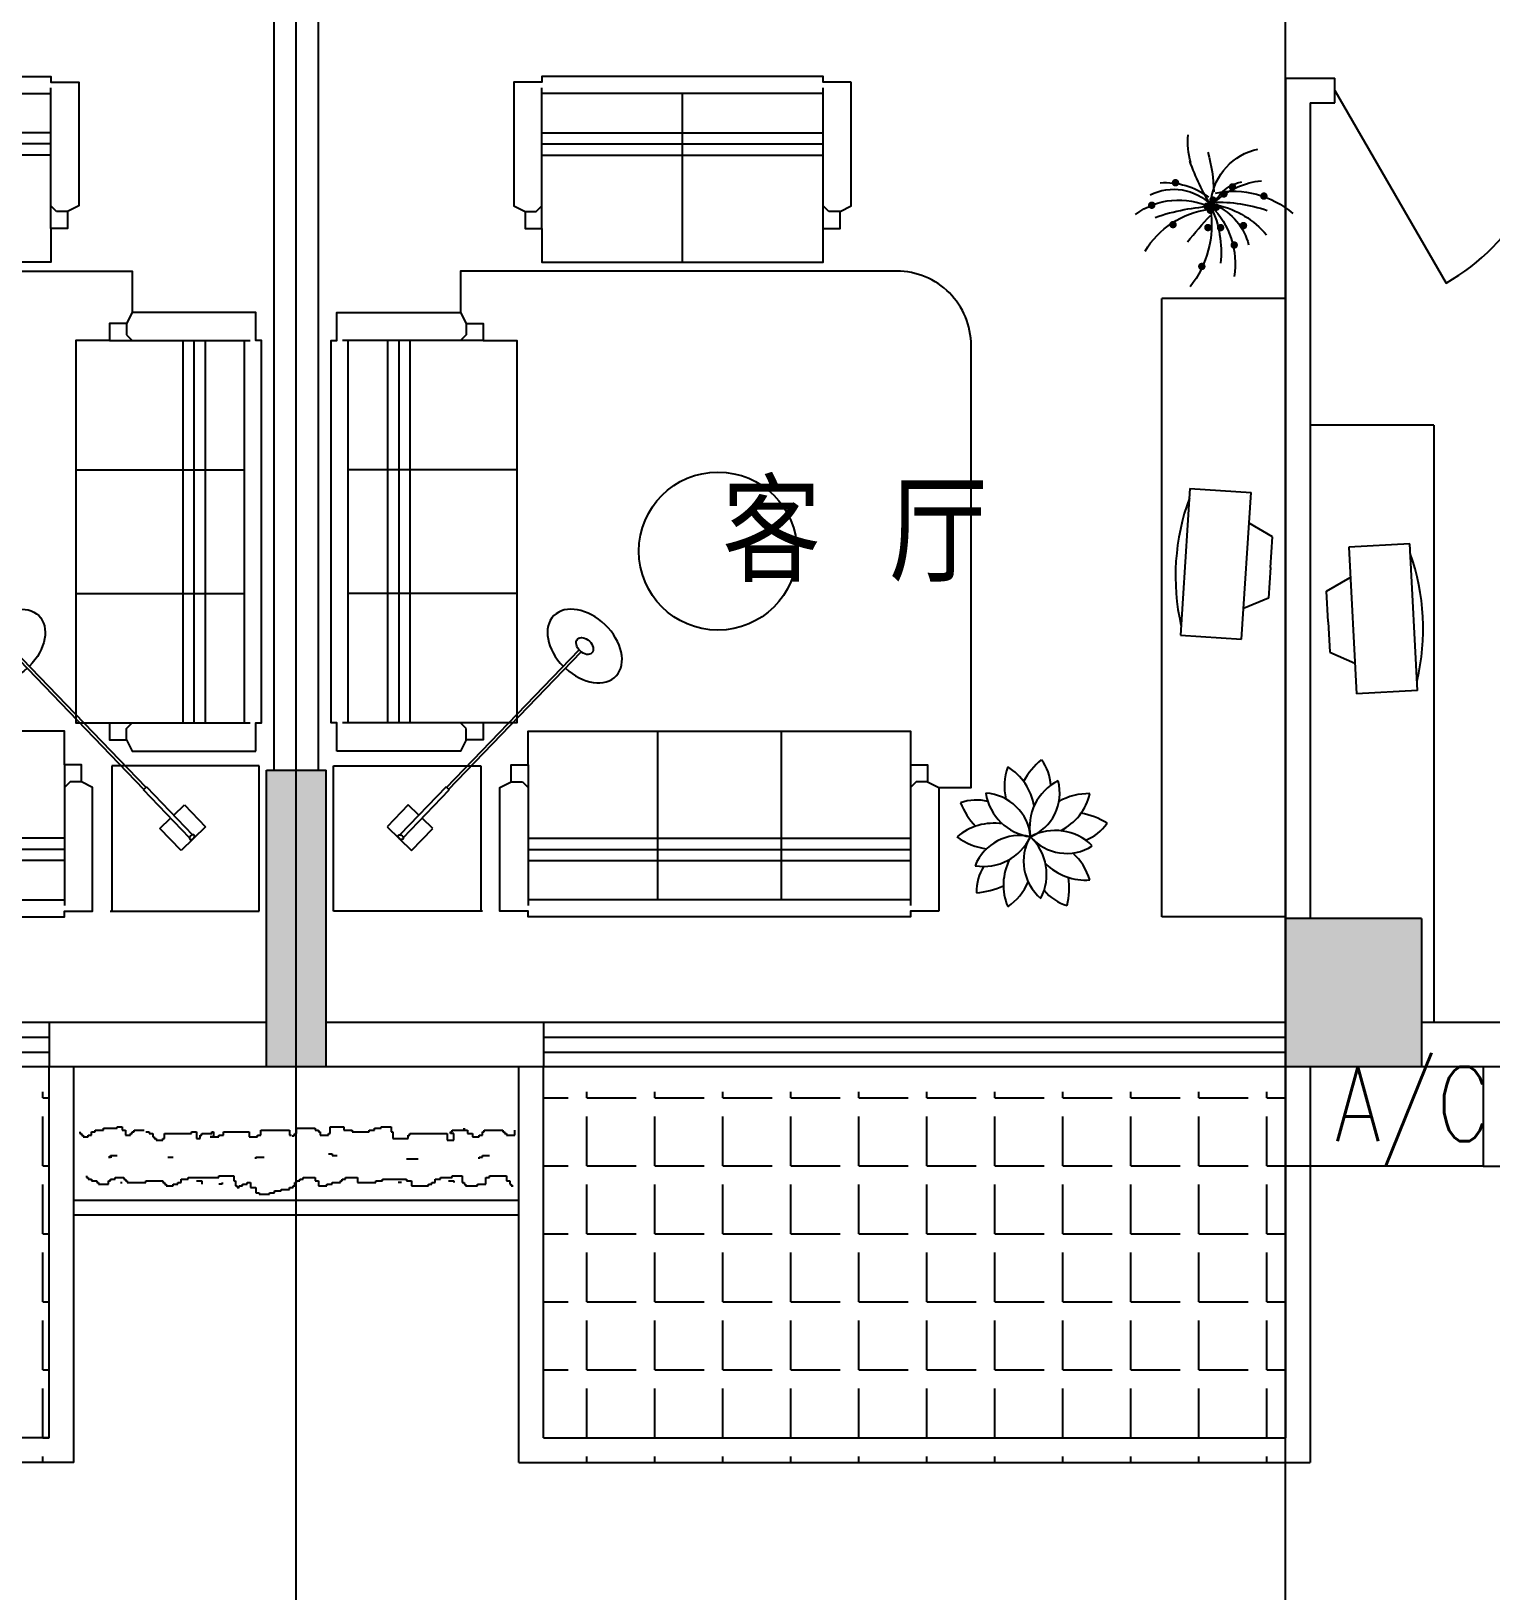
# Model space of a CAD drawing. Header units: millimetres. Extents: x 1460 to 36657, y 698 to 48137.
# Drawn here: x 15334 to 21237, y 17468 to 23776 of the extents above; entities that cross this region are included whole.
import ezdxf
from ezdxf.enums import TextEntityAlignment as Align

# ---------------------------------------------------------------- set-up
doc = ezdxf.new("R2010")
doc.units = ezdxf.units.MM
doc.linetypes.add('DOTE', pattern=[2.42, 2, -0.2, 0.02, -0.2])
for name, color, linetype in [('DOTE', 1, 'DOTE'), ('F', 12, 'Continuous'), ('MC', 4, 'Continuous'), ('SO', 9, 'Continuous'), ('WALL', 4, 'Continuous'), ('WINDOW', 5, 'Continuous'), ('WINDOW_TEXT', 7, 'Continuous')]:
    doc.layers.add(name, color=color, linetype=linetype)
doc.styles.add('ATT', font='TXT')
doc.styles.add('DIM_FONT', font='SIMPLEX.shx', dxfattribs={"width": 0.8})
doc.styles.add('HZTXT', font='SIMPLEX', dxfattribs={"bigfont": 'HZTXT'})
doc.styles.add('SIMPLEX', font='SIMPLEX.SHX')
doc.styles.get("Standard").update_dxf_attribs({"font": 'arial.ttf'})

# ---------------------------------------------------------------- blocks, each defined once
blk = doc.blocks.new('M_F21')
at = {"color": 3, "linetype": 'Continuous'}
for p, q in [((-3205, 505), (-3176, 505)), ((-3205, 480), (-3205, 505)), ((-3176, 534), (-3150, 534)), ((-3176, 534), (-3176, 534)), ((-3176, 505), (-3176, 534)), ((-3176, 505), (-3176, 505)), ((-3150, 534), (-3122, 534)), ((-3150, 534), (-3150, 534)), ((-3122, 534), (-3096, 534)), ((-3122, 534), (-3122, 534)), ((-3096, 534), (-3067, 534)), ((-3096, 534), (-3096, 534)), ((-3067, 534), (-3038, 534)), ((-3067, 534), (-3067, 534)), ((-3038, 534), (-3013, 534)), ((-3038, 534), (-3038, 534)), ((-3013, 534), (-3013, 505)), ((-3013, 534), (-3013, 534)), ((-3013, 505), (-3013, 480)), ((-3013, 505), (-3013, 505)), ((-2821, 505), (-2792, 505)), ((-2792, 505), (-2792, 505)), ((-2713, 505), (-2684, 505)), ((-2713, 505), (-2713, 505)), ((-2713, 480), (-2713, 505)), ((-2684, 505), (-2658, 505)), ((-2684, 505), (-2684, 505)), ((-2658, 505), (-2629, 505)), ((-2658, 505), (-2658, 505)), ((-2629, 505), (-2600, 505)), ((-2629, 505), (-2629, 505)), ((-2600, 505), (-2575, 505)), ((-2600, 505), (-2600, 505)), ((-2575, 505), (-2521, 505)), ((-2575, 505), (-2575, 505)), ((-2521, 505), (-2492, 505)), ((-2521, 505), (-2521, 505)), ((-2492, 505), (-2466, 505)), ((-2492, 505), (-2492, 505)), ((-2466, 505), (-2438, 505)), ((-2466, 505), (-2466, 505)), ((-2438, 505), (-2409, 505)), ((-2438, 505), (-2438, 505)), ((-2409, 505), (-2409, 480)), ((-2137, 505), (-2108, 505)), ((-2137, 480), (-2137, 505)), ((-2108, 534), (-2083, 534)), ((-2108, 505), (-2108, 534)), ((-2083, 559), (-2054, 559)), ((-2083, 559), (-2083, 559)), ((-2083, 534), (-2083, 559)), ((-2083, 534), (-2083, 534)), ((-2054, 559), (-2029, 559)), ((-2054, 559), (-2054, 559)), ((-2029, 559), (-2000, 559)), ((-2029, 559), (-2029, 559)), ((-2000, 559), (-1971, 559)), ((-2000, 559), (-2000, 559)), ((-1971, 559), (-1971, 534)), ((-1971, 534), (-1916, 534)), ((-1916, 534), (-1891, 534)), ((-1916, 534), (-1916, 534)), ((-1891, 534), (-1891, 505)), ((-1891, 534), (-1891, 534)), ((-1891, 505), (-1862, 505)), ((-1891, 505), (-1891, 505)), ((-1862, 505), (-1837, 505)), ((-1862, 505), (-1862, 505)), ((-1837, 505), (-1837, 480)), ((-1837, 505), (-1837, 505)), ((-1507, 534), (-1507, 534)), ((-1507, 480), (-1507, 534)), ((-1232, 534), (-1232, 534)), ((-1178, 534), (-1232, 534)), ((-1178, 534), (-1178, 534)), ((-1178, 505), (-1178, 534)), ((-961, 559), (-932, 559)), ((-961, 505), (-961, 559)), ((-961, 505), (-961, 505)), ((-961, 480), (-961, 505)), ((-932, 588), (-903, 588)), ((-932, 588), (-932, 588)), ((-932, 559), (-932, 588)), ((-903, 588), (-903, 559)), ((-903, 588), (-903, 588)), ((-903, 559), (-849, 559)), ((-903, 559), (-903, 559)), ((-849, 559), (-849, 534)), ((-849, 534), (-823, 534)), ((-823, 534), (-769, 534)), ((-823, 534), (-823, 534)), ((-769, 534), (-769, 505)), ((-769, 505), (-740, 505)), ((-740, 505), (-715, 505)), ((-740, 505), (-740, 505)), ((-715, 588), (-632, 588)), ((-715, 505), (-715, 588)), ((-715, 505), (-715, 505)), ((-632, 672), (-577, 672)), ((-632, 588), (-632, 672)), ((-577, 697), (-548, 697)), ((-577, 672), (-577, 697)), ((-548, 697), (-523, 697)), ((-548, 697), (-548, 697)), ((-523, 697), (-465, 697)), ((-523, 697), (-523, 697)), ((-465, 697), (-411, 697)), ((-465, 697), (-465, 697)), ((-411, 697), (-411, 672)), ((-411, 672), (-385, 672)), ((-385, 672), (-331, 672)), ((-385, 672), (-385, 672)), ((-331, 672), (-331, 643)), ((-331, 643), (-302, 643)), ((-302, 643), (-277, 643)), ((-302, 643), (-302, 643)), ((-277, 643), (-219, 643)), ((-277, 643), (-277, 643)), ((-219, 643), (-219, 617)), ((-219, 617), (-165, 617)), ((-165, 617), (-139, 617)), ((-165, 617), (-165, 617)), ((-139, 617), (-85, 617)), ((-139, 617), (-139, 617)), ((-85, 617), (-85, 588)), ((-85, 588), (-56, 588)), ((-56, 588), (-27, 588)), ((-56, 588), (-56, 588)), ((-27, 588), (-27, 559)), ((-27, 588), (-27, 588)), ((-27, 559), (-2, 559)), ((-27, 559), (-27, 559)), ((-2, 559), (-2, 505)), ((-2, 505), (27, 505)), ((-2, 505), (-2, 505)), ((27, 505), (27, 480)), ((382, 559), (436, 559)), ((382, 559), (382, 559)), ((382, 534), (382, 559)), ((382, 534), (382, 534)), ((382, 480), (382, 534)), ((436, 559), (519, 559)), ((436, 559), (436, 559)), ((519, 559), (519, 534)), ((519, 559), (519, 559)), ((519, 534), (545, 534)), ((519, 534), (519, 534)), ((545, 534), (603, 534)), ((545, 534), (545, 534)), ((603, 534), (603, 505)), ((603, 505), (628, 505)), ((628, 505), (682, 505)), ((628, 505), (628, 505)), ((682, 505), (711, 505)), ((682, 505), (682, 505)), ((711, 505), (736, 505)), ((711, 505), (711, 505)), ((736, 505), (736, 480)), ((1011, 505), (1040, 505)), ((1011, 505), (1011, 505)), ((1011, 451), (1011, 505)), ((1040, 505), (1066, 505)), ((1040, 505), (1040, 505)), ((1066, 505), (1120, 505)), ((1066, 505), (1066, 505)), ((1120, 505), (1149, 505)), ((1120, 505), (1120, 505)), ((1149, 505), (1174, 505)), ((1149, 505), (1149, 505)), ((1174, 505), (1203, 505)), ((1174, 505), (1174, 505)), ((1203, 505), (1232, 505)), ((1203, 505), (1203, 505)), ((1232, 505), (1258, 505)), ((1232, 505), (1232, 505)), ((1258, 505), (1312, 505)), ((1258, 505), (1258, 505)), ((1312, 505), (1312, 480)), ((1670, 505), (1670, 505)), ((1724, 505), (1670, 505)), ((1887, 559), (1916, 559)), ((1887, 559), (1887, 559)), ((1887, 480), (1887, 559)), ((1916, 559), (1942, 559)), ((1916, 559), (1916, 559)), ((1942, 559), (1996, 559)), ((1942, 559), (1942, 559)), ((1996, 559), (2025, 559)), ((1996, 559), (1996, 559)), ((2025, 559), (2050, 559)), ((2025, 559), (2025, 559)), ((2050, 559), (2079, 559)), ((2050, 559), (2050, 559)), ((2079, 559), (2108, 559)), ((2079, 559), (2079, 559)), ((2108, 559), (2162, 559)), ((2108, 559), (2108, 559)), ((2162, 559), (2162, 534)), ((2162, 534), (2217, 534)), ((2217, 534), (2217, 505)), ((2217, 534), (2217, 534)), ((2217, 505), (2271, 505)), ((2271, 505), (2271, 480)), ((2271, 505), (2271, 505)), ((2571, 505), (2571, 505)), ((2571, 480), (2571, 505)), ((2709, 505), (2738, 505)), ((2709, 451), (2709, 505)), ((2738, 534), (2763, 534)), ((2738, 534), (2738, 534)), ((2738, 505), (2738, 534)), ((2763, 559), (2792, 559)), ((2763, 534), (2763, 559)), ((2792, 559), (2817, 559)), ((2792, 559), (2792, 559)), ((2817, 559), (2846, 559)), ((2817, 559), (2817, 559)), ((2846, 559), (2872, 559)), ((2846, 559), (2846, 559)), ((2872, 559), (2926, 559)), ((2872, 559), (2872, 559)), ((2926, 559), (2955, 559)), ((2926, 559), (2926, 559)), ((2955, 559), (2955, 534)), ((2955, 534), (3009, 534)), ((3009, 534), (3063, 534)), ((3009, 534), (3009, 534)), ((3063, 534), (3092, 534)), ((3063, 534), (3063, 534)), ((3092, 534), (3092, 505)), ((3092, 534), (3092, 534)), ((3092, 505), (3092, 480)), ((3092, 505), (3092, 505)), ((3476, 534), (3501, 534)), ((3476, 534), (3476, 534)), ((3476, 480), (3476, 534)), ((3501, 559), (3530, 559)), ((3501, 534), (3501, 559)), ((3530, 559), (3530, 559)), ((-3368, 426), (-3342, 426)), ((-3368, 397), (-3368, 426)), ((-3342, 451), (-3288, 451)), ((-3342, 451), (-3342, 451)), ((-3342, 426), (-3342, 451)), ((-3288, 480), (-3259, 480)), ((-3288, 480), (-3288, 480)), ((-3288, 451), (-3288, 480)), ((-3288, 451), (-3288, 451)), ((-3259, 480), (-3230, 480)), ((-3259, 480), (-3259, 480)), ((-3230, 480), (-3205, 480)), ((-3230, 480), (-3230, 480)), ((-3013, 480), (-2984, 480)), ((-3013, 480), (-3013, 480)), ((-2984, 480), (-2984, 451)), ((-2984, 451), (-2959, 451)), ((-2959, 451), (-2904, 451)), ((-2959, 451), (-2959, 451)), ((-2904, 451), (-2904, 426)), ((-2904, 426), (-2846, 426)), ((-2846, 426), (-2821, 426)), ((-2846, 426), (-2846, 426)), ((-2821, 426), (-2767, 426)), ((-2821, 426), (-2821, 426)), ((-2767, 451), (-2738, 451)), ((-2767, 451), (-2767, 451)), ((-2767, 426), (-2767, 451)), ((-2767, 426), (-2767, 426)), ((-2738, 480), (-2713, 480)), ((-2738, 451), (-2738, 480)), ((-2738, 451), (-2738, 451)), ((-2409, 480), (-2383, 480)), ((-2383, 480), (-2354, 480)), ((-2383, 480), (-2383, 480)), ((-2354, 480), (-2300, 480)), ((-2354, 480), (-2354, 480)), ((-2300, 480), (-2275, 480)), ((-2300, 480), (-2300, 480)), ((-2275, 480), (-2246, 480)), ((-2275, 480), (-2275, 480)), ((-2246, 480), (-2220, 480)), ((-2246, 480), (-2246, 480)), ((-2220, 480), (-2191, 480)), ((-2220, 480), (-2220, 480)), ((-2191, 480), (-2162, 480)), ((-2191, 480), (-2191, 480)), ((-2162, 480), (-2137, 480)), ((-2162, 480), (-2162, 480)), ((-1837, 480), (-1837, 451)), ((-1837, 480), (-1837, 480)), ((-1837, 451), (-1808, 451)), ((-1837, 451), (-1837, 451)), ((-1808, 451), (-1782, 451)), ((-1808, 451), (-1808, 451)), ((-1782, 451), (-1725, 451)), ((-1782, 451), (-1782, 451)), ((-1725, 451), (-1725, 426)), ((-1725, 426), (-1699, 426)), ((-1699, 426), (-1670, 426)), ((-1699, 426), (-1699, 426)), ((-1670, 426), (-1645, 426)), ((-1670, 426), (-1670, 426)), ((-1645, 426), (-1616, 426)), ((-1645, 426), (-1645, 426)), ((-1616, 426), (-1591, 426)), ((-1616, 426), (-1616, 426)), ((-1591, 480), (-1562, 480)), ((-1591, 426), (-1533, 426)), ((-1591, 426), (-1591, 426)), ((-1562, 480), (-1533, 480)), ((-1562, 480), (-1562, 480)), ((-1533, 480), (-1507, 480)), ((-1533, 480), (-1533, 480)), ((-1533, 426), (-1478, 426)), ((-1533, 426), (-1533, 426)), ((-1507, 480), (-1507, 480)), ((-1478, 426), (-1453, 426)), ((-1478, 426), (-1478, 426)), ((-1453, 426), (-1424, 426)), ((-1453, 426), (-1453, 426)), ((-1424, 426), (-1370, 426)), ((-1424, 426), (-1424, 426)), ((-1370, 426), (-1316, 426)), ((-1370, 426), (-1370, 426)), ((-1316, 426), (-1232, 426)), ((-1316, 426), (-1316, 426)), ((-1232, 426), (-1232, 397)), ((-1232, 397), (-1178, 397)), ((-1178, 397), (-1153, 397)), ((-1178, 397), (-1178, 397)), ((-1153, 397), (-1124, 397)), ((-1153, 397), (-1153, 397)), ((-1124, 397), (-1070, 397)), ((-1124, 397), (-1124, 397)), ((-1070, 397), (-1015, 397)), ((-1070, 397), (-1070, 397)), ((-1015, 397), (-986, 397)), ((-1015, 397), (-1015, 397)), ((-986, 480), (-961, 480)), ((-986, 451), (-986, 480)), ((-986, 451), (-986, 451)), ((-986, 397), (-986, 451)), ((27, 480), (52, 480)), ((52, 480), (81, 480)), ((52, 480), (52, 480)), ((81, 480), (81, 451)), ((81, 451), (136, 451)), ((136, 451), (136, 426)), ((136, 426), (190, 426)), ((190, 426), (244, 426)), ((190, 426), (190, 426)), ((244, 426), (299, 426)), ((244, 426), (244, 426)), ((299, 426), (327, 426)), ((299, 426), (299, 426)), ((327, 480), (382, 480)), ((327, 426), (327, 480)), ((327, 426), (327, 426)), ((736, 480), (765, 480)), ((765, 480), (765, 451)), ((765, 480), (765, 480)), ((765, 451), (820, 451)), ((765, 451), (765, 451)), ((820, 451), (820, 426)), ((820, 426), (849, 426)), ((849, 426), (903, 426)), ((849, 426), (849, 426)), ((903, 426), (928, 426)), ((903, 426), (903, 426)), ((928, 426), (983, 426)), ((928, 426), (928, 426)), ((983, 426), (1011, 426)), ((983, 426), (983, 426)), ((1011, 451), (1011, 451)), ((1011, 426), (1011, 451)), ((1011, 426), (1011, 426)), ((1312, 480), (1366, 480)), ((1366, 480), (1420, 480)), ((1366, 480), (1366, 480)), ((1420, 480), (1420, 451)), ((1420, 451), (1478, 451)), ((1478, 451), (1558, 451)), ((1478, 451), (1478, 451)), ((1558, 451), (1587, 451)), ((1558, 451), (1558, 451)), ((1587, 451), (1641, 451)), ((1587, 451), (1587, 451)), ((1641, 451), (1670, 451)), ((1641, 451), (1641, 451)), ((1670, 451), (1724, 451)), ((1670, 451), (1670, 451)), ((1724, 451), (1750, 451)), ((1724, 451), (1724, 451)), ((1750, 451), (1804, 451)), ((1750, 451), (1750, 451)), ((1804, 480), (1858, 480)), ((1804, 480), (1804, 480)), ((1804, 451), (1804, 480)), ((1804, 451), (1804, 451)), ((1858, 480), (1887, 480)), ((1858, 480), (1858, 480)), ((2271, 480), (2271, 451)), ((2271, 480), (2271, 480)), ((2271, 451), (2325, 451)), ((2271, 451), (2271, 451)), ((2325, 451), (2354, 451)), ((2325, 451), (2325, 451)), ((2354, 451), (2354, 426)), ((2354, 426), (2408, 426)), ((2408, 426), (2488, 426)), ((2408, 426), (2408, 426)), ((2488, 480), (2517, 480)), ((2488, 426), (2546, 426)), ((2488, 426), (2488, 426)), ((2517, 480), (2546, 480)), ((2517, 480), (2517, 480)), ((2546, 480), (2571, 480)), ((2546, 480), (2546, 480)), ((2546, 426), (2546, 397)), ((2546, 397), (2571, 397)), ((2571, 480), (2571, 480)), ((2571, 397), (2626, 397)), ((2571, 397), (2571, 397)), ((2626, 397), (2655, 397)), ((2626, 397), (2626, 397)), ((2655, 397), (2680, 397)), ((2655, 397), (2655, 397)), ((2680, 397), (2709, 397)), ((2680, 397), (2680, 397)), ((2709, 451), (2709, 451)), ((2709, 426), (2709, 451)), ((2709, 426), (2709, 426)), ((2709, 397), (2709, 426)), ((2709, 397), (2709, 397)), ((3092, 480), (3092, 451)), ((3092, 480), (3092, 480)), ((3092, 451), (3092, 426)), ((3092, 451), (3092, 451)), ((3092, 426), (3118, 426)), ((3092, 426), (3092, 426)), ((3118, 426), (3147, 426)), ((3118, 426), (3118, 426)), ((3147, 426), (3147, 397)), ((3147, 397), (3201, 397)), ((3201, 397), (3230, 397)), ((3201, 397), (3201, 397)), ((3230, 397), (3255, 397)), ((3230, 397), (3230, 397)), ((3255, 397), (3284, 397)), ((3255, 397), (3255, 397)), ((3284, 397), (3339, 397)), ((3284, 397), (3284, 397)), ((3339, 397), (3364, 397)), ((3339, 397), (3339, 397)), ((3364, 397), (3393, 397)), ((3364, 397), (3364, 397)), ((3393, 397), (3422, 397)), ((3393, 397), (3393, 397)), ((3422, 480), (3476, 480)), ((3422, 451), (3422, 480)), ((3422, 451), (3422, 451)), ((3422, 397), (3422, 451)), ((3422, 397), (3422, 397)), ((-3013, 97), (-2984, 97)), ((-3013, 97), (-3013, 97)), ((-2959, 97), (-3013, 97)), ((-2984, 97), (-2984, 68)), ((-2984, 68), (-2959, 68)), ((-2959, 68), (-2930, 68)), ((-2959, 68), (-2959, 68)), ((-2930, 68), (-2904, 68)), ((-2930, 68), (-2930, 68)), ((-2904, 68), (-2875, 68)), ((-2904, 68), (-2904, 68)), ((-2875, 68), (-2875, 68)), ((-2054, 97), (-2029, 97)), ((-2029, 97), (-2000, 97)), ((-2029, 97), (-2029, 97)), ((-2000, 97), (-1971, 97)), ((-2000, 97), (-2000, 97)), ((-1971, 97), (-1971, 97)), ((-632, 122), (-632, 97)), ((-632, 97), (-603, 97)), ((-632, 97), (-632, 97)), ((-603, 97), (-577, 97)), ((-603, 97), (-603, 97)), ((-577, 97), (-548, 97)), ((-577, 97), (-577, 97)), ((-548, 97), (-523, 97)), ((-548, 97), (-548, 97)), ((-523, 97), (-494, 97)), ((-523, 97), (-523, 97)), ((-494, 97), (-494, 97)), ((545, 42), (574, 42)), ((574, 42), (603, 42)), ((574, 42), (574, 42)), ((603, 68), (657, 68)), ((603, 68), (603, 68)), ((603, 42), (603, 68)), ((603, 42), (603, 42)), ((657, 68), (682, 68)), ((657, 68), (657, 68)), ((682, 68), (682, 68)), ((1804, 122), (1858, 122)), ((1858, 122), (1916, 122)), ((1858, 122), (1858, 122)), ((1916, 122), (1942, 122)), ((1916, 122), (1916, 122)), ((1942, 122), (1996, 122)), ((1942, 122), (1942, 122)), ((1996, 122), (1996, 122)), ((2984, 122), (2984, 97)), ((2984, 97), (3038, 97)), ((2984, 97), (2984, 97)), ((3038, 97), (3038, 68)), ((3038, 68), (3063, 68)), ((3063, 68), (3092, 68)), ((3063, 68), (3063, 68)), ((3092, 68), (3118, 68)), ((3092, 68), (3092, 68)), ((3118, 68), (3147, 68)), ((3118, 68), (3118, 68)), ((3147, 68), (3147, 68)), ((-3422, -233), (-3397, -233)), ((-3422, -262), (-3422, -233)), ((-3397, -233), (-3368, -233)), ((-3397, -233), (-3397, -233)), ((-3368, -233), (-3342, -233)), ((-3368, -233), (-3368, -233)), ((-3342, -233), (-3342, -262)), ((-3342, -233), (-3342, -233)), ((-2300, -233), (-2275, -233)), ((-2300, -287), (-2300, -233)), ((-2275, -204), (-2246, -204)), ((-2275, -204), (-2275, -204)), ((-2275, -233), (-2275, -204)), ((-2246, -178), (-2220, -178)), ((-2246, -178), (-2246, -178)), ((-2246, -204), (-2246, -178)), ((-2246, -204), (-2246, -204)), ((-2220, -178), (-2191, -178)), ((-2220, -178), (-2220, -178)), ((-2191, -178), (-2162, -178)), ((-2191, -178), (-2191, -178)), ((-2162, -178), (-2137, -178)), ((-2162, -178), (-2162, -178)), ((-2137, -178), (-2137, -204)), ((-2137, -204), (-2108, -204)), ((-2108, -204), (-2108, -233)), ((-2108, -204), (-2108, -204)), ((-2108, -233), (-2108, -262)), ((-2108, -233), (-2108, -233)), ((-1591, -204), (-1533, -204)), ((-1591, -204), (-1591, -204)), ((-1591, -262), (-1591, -204)), ((-1533, -204), (-1533, -233)), ((-1533, -204), (-1533, -204)), ((-1533, -233), (-1533, -262)), ((-1533, -233), (-1533, -233)), ((-1370, -233), (-1316, -233)), ((-1316, -233), (-1370, -233)), ((-1316, -233), (-1287, -233)), ((-1316, -233), (-1316, -233)), ((-1316, -316), (-1316, -233)), ((-1287, -233), (-1261, -233)), ((-1287, -233), (-1287, -233)), ((-1261, -233), (-1232, -233)), ((-1261, -233), (-1261, -233)), ((-1232, -233), (-1232, -262)), ((-740, -233), (-686, -233)), ((-740, -262), (-740, -233)), ((-686, -233), (-657, -233)), ((-686, -233), (-686, -233)), ((-657, -233), (-603, -233)), ((-657, -233), (-657, -233)), ((-603, -233), (-603, -262)), ((-603, -233), (-603, -233)), ((-27, -233), (-27, -262)), ((1587, -204), (1670, -204)), ((1587, -233), (1587, -204)), ((1587, -233), (1587, -233)), ((1587, -316), (1587, -233)), ((1670, -204), (1695, -204)), ((1670, -204), (1670, -204)), ((1695, -204), (1750, -204)), ((1695, -204), (1695, -204)), ((1750, -204), (1833, -204)), ((1750, -204), (1750, -204)), ((1833, -204), (1833, -262)), ((2463, -178), (2488, -178)), ((2463, -178), (2463, -178)), ((2463, -233), (2463, -178)), ((2463, -233), (2463, -233)), ((2463, -287), (2463, -233)), ((2488, -178), (2546, -178)), ((2488, -178), (2488, -178)), ((2546, -178), (2571, -178)), ((2546, -178), (2546, -178)), ((2571, -178), (2571, -233)), ((2571, -233), (2571, -262)), ((2571, -233), (2571, -233)), ((2872, -233), (2901, -233)), ((2872, -287), (2872, -233)), ((2901, -233), (2955, -233)), ((2901, -233), (2901, -233)), ((2955, -233), (2984, -233)), ((2955, -233), (2955, -233)), ((2984, -233), (2984, -262)), ((-3476, -287), (-3451, -287)), ((-3476, -287), (-3476, -287)), ((-3476, -316), (-3476, -287)), ((-3451, -262), (-3422, -262)), ((-3451, -287), (-3451, -262)), ((-3342, -262), (-3313, -262)), ((-3342, -262), (-3342, -262)), ((-3313, -262), (-3288, -262)), ((-3313, -262), (-3313, -262)), ((-3288, -262), (-3288, -287)), ((-3288, -262), (-3288, -262)), ((-3288, -287), (-3288, -316)), ((-3288, -287), (-3288, -287)), ((-3288, -316), (-3259, -316)), ((-3288, -316), (-3288, -316)), ((-3259, -316), (-3230, -316)), ((-3259, -316), (-3259, -316)), ((-3230, -316), (-3230, -341)), ((-3230, -341), (-3176, -341)), ((-3176, -341), (-3150, -341)), ((-3176, -341), (-3176, -341)), ((-3150, -341), (-3096, -341)), ((-3150, -341), (-3150, -341)), ((-3096, -341), (-3096, -370)), ((-3096, -370), (-3038, -370)), ((-3038, -370), (-3013, -370)), ((-3038, -370), (-3038, -370)), ((-3013, -370), (-2959, -370)), ((-3013, -370), (-3013, -370)), ((-2959, -370), (-2904, -370)), ((-2959, -370), (-2959, -370)), ((-2904, -370), (-2875, -370)), ((-2904, -370), (-2904, -370)), ((-2875, -370), (-2875, -395)), ((-2875, -395), (-2846, -395)), ((-2846, -395), (-2821, -395)), ((-2846, -395), (-2846, -395)), ((-2821, -395), (-2792, -395)), ((-2821, -395), (-2821, -395)), ((-2792, -341), (-2738, -341)), ((-2792, -395), (-2792, -341)), ((-2792, -395), (-2792, -395)), ((-2738, -262), (-2713, -262)), ((-2738, -262), (-2738, -262)), ((-2738, -341), (-2738, -262)), ((-2713, -262), (-2658, -262)), ((-2713, -262), (-2713, -262)), ((-2658, -262), (-2658, -287)), ((-2658, -262), (-2658, -262)), ((-2658, -287), (-2629, -287)), ((-2658, -287), (-2658, -287)), ((-2629, -287), (-2629, -316)), ((-2629, -316), (-2600, -316)), ((-2600, -316), (-2600, -341)), ((-2600, -341), (-2575, -341)), ((-2575, -341), (-2546, -341)), ((-2575, -341), (-2575, -341)), ((-2546, -341), (-2521, -341)), ((-2546, -341), (-2546, -341)), ((-2521, -341), (-2492, -341)), ((-2521, -341), (-2521, -341)), ((-2492, -341), (-2466, -341)), ((-2492, -341), (-2492, -341)), ((-2466, -341), (-2438, -341)), ((-2466, -341), (-2466, -341)), ((-2438, -341), (-2438, -341)), ((-2409, -316), (-2383, -316)), ((-2383, -316), (-2354, -316)), ((-2383, -316), (-2383, -316)), ((-2354, -287), (-2300, -287)), ((-2354, -316), (-2354, -287)), ((-2354, -316), (-2354, -316)), ((-2108, -262), (-2108, -287)), ((-2108, -262), (-2108, -262)), ((-2108, -287), (-2054, -287)), ((-2108, -287), (-2108, -287)), ((-2054, -287), (-2029, -287)), ((-2054, -287), (-2054, -287)), ((-2029, -287), (-2000, -287)), ((-2029, -287), (-2029, -287)), ((-2000, -287), (-1945, -287)), ((-2000, -287), (-2000, -287)), ((-1945, -287), (-1916, -287)), ((-1945, -287), (-1945, -287)), ((-1916, -287), (-1862, -287)), ((-1916, -287), (-1916, -287)), ((-1862, -287), (-1808, -287)), ((-1862, -287), (-1862, -287)), ((-1808, -287), (-1782, -287)), ((-1808, -287), (-1808, -287)), ((-1782, -287), (-1725, -287)), ((-1782, -287), (-1782, -287)), ((-1725, -287), (-1670, -287)), ((-1725, -287), (-1725, -287)), ((-1670, -287), (-1670, -316)), ((-1670, -287), (-1670, -287)), ((-1670, -316), (-1616, -316)), ((-1616, -316), (-1591, -316)), ((-1616, -316), (-1616, -316)), ((-1591, -262), (-1591, -262)), ((-1591, -316), (-1591, -262)), ((-1591, -316), (-1591, -316)), ((-1533, -262), (-1507, -262)), ((-1533, -262), (-1533, -262)), ((-1507, -262), (-1507, -287)), ((-1507, -287), (-1453, -287)), ((-1453, -287), (-1424, -287)), ((-1453, -287), (-1453, -287)), ((-1424, -287), (-1341, -287)), ((-1424, -287), (-1424, -287)), ((-1341, -287), (-1341, -316)), ((-1341, -316), (-1316, -316)), ((-1316, -316), (-1316, -316)), ((-1232, -262), (-1178, -262)), ((-1178, -262), (-1153, -262)), ((-1178, -262), (-1178, -262)), ((-1153, -262), (-1153, -287)), ((-1153, -262), (-1153, -262)), ((-1153, -287), (-1153, -316)), ((-1153, -287), (-1153, -287)), ((-1153, -316), (-1124, -316)), ((-1153, -316), (-1153, -316)), ((-1124, -316), (-1070, -316)), ((-1124, -316), (-1124, -316)), ((-1070, -316), (-1041, -316)), ((-1070, -316), (-1070, -316)), ((-1041, -316), (-1015, -316)), ((-1041, -316), (-1041, -316)), ((-1015, -316), (-986, -316)), ((-1015, -316), (-1015, -316)), ((-986, -316), (-961, -316)), ((-986, -316), (-986, -316)), ((-961, -316), (-932, -316)), ((-961, -316), (-961, -316)), ((-932, -316), (-878, -316)), ((-932, -316), (-932, -316)), ((-878, -316), (-849, -316)), ((-878, -316), (-878, -316)), ((-849, -316), (-823, -316)), ((-849, -316), (-849, -316)), ((-823, -316), (-769, -316)), ((-823, -316), (-823, -316)), ((-769, -316), (-740, -316)), ((-769, -316), (-769, -316)), ((-740, -262), (-740, -262)), ((-740, -316), (-740, -262)), ((-603, -262), (-548, -262)), ((-548, -262), (-548, -316)), ((-548, -316), (-548, -341)), ((-548, -316), (-548, -316)), ((-548, -341), (-523, -341)), ((-548, -341), (-548, -341)), ((-523, -341), (-494, -341)), ((-523, -341), (-523, -341)), ((-494, -341), (-440, -341)), ((-494, -341), (-494, -341)), ((-440, -341), (-411, -341)), ((-440, -341), (-440, -341)), ((-411, -341), (-385, -341)), ((-411, -341), (-411, -341)), ((-385, -341), (-357, -341)), ((-385, -341), (-385, -341)), ((-357, -341), (-302, -341)), ((-357, -341), (-357, -341)), ((-302, -341), (-248, -341)), ((-302, -341), (-302, -341)), ((-248, -341), (-194, -341)), ((-248, -341), (-248, -341)), ((-194, -341), (-165, -341)), ((-194, -341), (-194, -341)), ((-165, -341), (-110, -341)), ((-165, -341), (-165, -341)), ((-110, -341), (-85, -341)), ((-110, -341), (-110, -341)), ((-85, -262), (-56, -262)), ((-85, -262), (-85, -262)), ((-85, -316), (-85, -262)), ((-85, -316), (-85, -316)), ((-85, -341), (-85, -316)), ((-85, -341), (-85, -341)), ((-56, -262), (-56, -262)), ((-27, -262), (-2, -262)), ((-2, -262), (-2, -287)), ((-2, -287), (27, -287)), ((-2, -287), (-2, -287)), ((27, -287), (27, -316)), ((27, -287), (27, -287)), ((27, -316), (27, -341)), ((27, -316), (27, -316)), ((27, -341), (27, -370)), ((27, -341), (27, -341)), ((27, -370), (107, -370)), ((107, -370), (165, -370)), ((107, -370), (107, -370)), ((165, -370), (190, -370)), ((165, -370), (165, -370)), ((190, -370), (244, -370)), ((190, -370), (190, -370)), ((244, -370), (273, -370)), ((244, -370), (244, -370)), ((273, -370), (327, -370)), ((273, -370), (273, -370)), ((327, -341), (353, -341)), ((327, -370), (327, -341)), ((353, -341), (382, -341)), ((353, -341), (353, -341)), ((382, -316), (411, -316)), ((382, -341), (382, -316)), ((411, -262), (465, -262)), ((411, -262), (411, -262)), ((411, -316), (411, -262)), ((465, -262), (490, -262)), ((465, -262), (465, -262)), ((490, -262), (519, -262)), ((490, -262), (490, -262)), ((519, -262), (545, -262)), ((519, -262), (519, -262)), ((545, -262), (545, -287)), ((545, -287), (574, -287)), ((574, -287), (574, -341)), ((574, -341), (574, -370)), ((574, -341), (574, -341)), ((574, -370), (574, -395)), ((574, -370), (574, -370)), ((574, -395), (628, -395)), ((574, -395), (574, -395)), ((628, -395), (682, -395)), ((628, -395), (628, -395)), ((682, -395), (736, -395)), ((682, -395), (682, -395)), ((736, -395), (791, -395)), ((736, -395), (736, -395)), ((791, -341), (874, -341)), ((791, -395), (791, -341)), ((791, -395), (791, -395)), ((874, -341), (928, -341)), ((874, -341), (874, -341)), ((928, -316), (957, -316)), ((928, -341), (928, -316)), ((957, -316), (1011, -316)), ((957, -316), (957, -316)), ((1011, -316), (1066, -316)), ((1011, -316), (1011, -316)), ((1066, -316), (1120, -316)), ((1066, -316), (1066, -316)), ((1120, -316), (1203, -316)), ((1120, -316), (1120, -316)), ((1203, -316), (1203, -341)), ((1203, -341), (1287, -341)), ((1287, -341), (1287, -370)), ((1287, -370), (1341, -370)), ((1341, -370), (1395, -370)), ((1341, -370), (1341, -370)), ((1395, -370), (1395, -395)), ((1395, -395), (1449, -395)), ((1449, -395), (1504, -395)), ((1449, -395), (1449, -395)), ((1504, -395), (1533, -395)), ((1504, -395), (1504, -395)), ((1533, -395), (1558, -395)), ((1533, -395), (1533, -395)), ((1558, -316), (1587, -316)), ((1558, -395), (1558, -316)), ((1558, -395), (1558, -395)), ((1833, -262), (1858, -262)), ((1858, -262), (1858, -287)), ((1858, -287), (1887, -287)), ((1858, -287), (1858, -287)), ((1887, -287), (1916, -287)), ((1887, -287), (1887, -287)), ((1916, -287), (1971, -287)), ((1916, -287), (1916, -287)), ((1971, -287), (1996, -287)), ((1971, -287), (1971, -287)), ((1996, -287), (2050, -287)), ((1996, -287), (1996, -287)), ((2050, -287), (2108, -287)), ((2050, -287), (2050, -287)), ((2108, -287), (2188, -287)), ((2108, -287), (2108, -287)), ((2188, -287), (2217, -287)), ((2188, -287), (2188, -287)), ((2217, -287), (2296, -287)), ((2217, -287), (2217, -287)), ((2296, -287), (2379, -287)), ((2296, -287), (2296, -287)), ((2379, -287), (2434, -287)), ((2379, -287), (2379, -287)), ((2434, -287), (2463, -287)), ((2434, -287), (2434, -287)), ((2463, -287), (2463, -287)), ((2517, -287), (2517, -316)), ((2571, -287), (2517, -287)), ((2517, -316), (2546, -316)), ((2546, -316), (2546, -341)), ((2546, -341), (2655, -341)), ((2571, -262), (2571, -287)), ((2571, -262), (2571, -262)), ((2571, -287), (2571, -287)), ((2655, -341), (2738, -341)), ((2655, -341), (2655, -341)), ((2738, -341), (2792, -341)), ((2738, -370), (2738, -341)), ((2738, -341), (2738, -370)), ((2792, -287), (2872, -287)), ((2792, -341), (2792, -287)), ((2984, -262), (3038, -262)), ((3038, -262), (3038, -316)), ((3038, -316), (3063, -316)), ((3063, -316), (3063, -341)), ((3063, -341), (3147, -341)), ((3147, -341), (3201, -341)), ((3147, -341), (3147, -341)), ((3201, -341), (3230, -341)), ((3201, -341), (3201, -341)), ((3230, -341), (3255, -341)), ((3230, -341), (3230, -341)), ((3255, -341), (3284, -341)), ((3255, -341), (3255, -341)), ((3284, -341), (3339, -341)), ((3284, -341), (3284, -341)), ((3339, -341), (3364, -341)), ((3339, -341), (3339, -341)), ((3364, -316), (3393, -316)), ((3364, -341), (3364, -316)), ((3393, -287), (3422, -287)), ((3393, -316), (3393, -287)), ((3422, -262), (3447, -262)), ((3422, -262), (3422, -262)), ((3422, -287), (3422, -262)), ((3422, -287), (3422, -287)), ((3447, -262), (3476, -262)), ((3447, -262), (3447, -262)), ((3476, -262), (3501, -262)), ((3476, -262), (3476, -262)), ((3501, -262), (3530, -262)), ((3501, -262), (3501, -262)), ((3530, -262), (3556, -262)), ((3530, -262), (3530, -262)), ((3556, -262), (3556, -316)), ((3556, -316), (3556, -341)), ((3556, -316), (3556, -316)), ((3556, -341), (3556, -341))]:
    blk.add_line(p, q, dxfattribs=at)
at = {"width": 0.8, "flags": 9}
for tag in ['XSIZE', 'YSIZE']:
    blk.add_attdef(tag, (0, 0), '', height=0.5, dxfattribs=at)
blk = doc.blocks.new('12PCOU13')
at = {"color": 0, "linetype": 'ByBlock'}
for p, q in [((24, 37), (24, 35)), ((23, 34), (2, 34)), ((3, -34), (3, 34)), ((10, 34), (10, -34)), ((12, 34), (12, -34)), ((14, 34), (14, -34)), ((24, 35), (23, 34)), ((27, 34), (23, 34)), ((33, 11), (3, 11)), ((33, -11), (3, -11)), ((23, -34), (2, -34)), ((27, -34), (23, -34)), ((24, -35), (23, -34)), ((24, -37), (24, -35))]:
    blk.add_line(p, q, dxfattribs=at)
blk.add_lwpolyline([(1, -39), (1, -34), (0, -34), (0, 34), (1, 34), (1, 39), (23, 39), (24, 37), (27, 37), (27, 34), (33, 34), (33, -34), (27, -34), (27, -37), (24, -37), (23, -39)], close=True, dxfattribs=at)
blk = doc.blocks.new('-SOF5')
at = {"xscale": 22.75, "yscale": 22.75, "zscale": 22.75}
blk.add_blockref('12PCOU13', (-6.4, 890.3), dxfattribs=at)
blk = doc.blocks.new('12PPLT03')
at = {"color": 0, "linetype": 'ByBlock'}
for centre, radius, start, end in [((0.333, 0.25), 0.417, 143.1301, 173.4932), ((-0.292, 0.25), 0.384, 351.1324, 40.6013), ((0.428, -0.003), 0.518, 112.2105, 133.3514), ((-0.073, 0.37), 0.323, 345.5086, 19.2476), ((-0.374, 0.045), 0.323, 57.5086, 91.2476), ((0.135, 0.406), 0.518, 184.2105, 205.3514), ((0.152, 0.32), 0.354, 170.7761, 244.5159), ((-0.318, 0.073), 0.327, 347.0447, 68.2473), ((-0.029, 0.325), 0.327, 275.0447, 356.2473), ((0.351, -0.046), 0.354, 98.7761, 172.5159), ((-0.328, -0.2), 0.384, 63.1324, 112.6013), ((-0.135, 0.394), 0.417, 215.1301, 245.4932), ((0.148, 0.355), 0.384, 279.1324, 328.6013), ((0.341, -0.24), 0.417, 71.1301, 101.4931), ((-0.168, -0.28), 0.327, 59.0447, 140.2473), ((-0.257, 0.244), 0.354, 242.7761, 316.5159), ((-0.311, -0.169), 0.354, 314.7761, 28.5159), ((0.065, -0.348), 0.354, 26.7761, 100.5159), ((0.3, 0.128), 0.327, 203.0447, 284.2473), ((0.129, -0.408), 0.518, 40.2105, 61.3514), ((-0.159, -0.342), 0.323, 129.5086, 163.2476), ((0.089, -0.374), 0.384, 135.1324, 184.6013), ((0.214, -0.246), 0.327, 131.0447, 212.2473), ((0.329, 0.183), 0.323, 273.5086, 307.2476), ((0.383, -0.031), 0.384, 207.1324, 256.6013), ((-0.123, -0.398), 0.417, 359.1301, 29.4931), ((-0.344, 0.254), 0.518, 256.2105, 277.3514), ((-0.417, -0.006), 0.417, 287.1301, 317.4932), ((0.276, -0.256), 0.323, 201.5086, 235.2476), ((-0.348, -0.249), 0.518, 328.2105, 349.3514)]:
    blk.add_arc(centre, radius, start, end, dxfattribs=at)
at = {"color": 0, "linetype": 'ByBlock', "style": 'ATT'}
for tag, p, flags in [('ITEM', (0, -2.25), 3), ('ROOM_NUMBER', (0, -3.583), 1)]:
    blk.add_attdef(tag, p, '', height=1, dxfattribs=dict(at, flags=flags))
blk = doc.blocks.new('F-FLOW5')
at = {"xscale": 6, "yscale": 6, "zscale": 6}
blk.add_blockref('12PPLT03', (-0.035, 0.265), dxfattribs=at)
blk = doc.blocks.new('-FLOW4')
at = {"xscale": 75, "yscale": 75, "zscale": 75}
blk.add_blockref('F-FLOW5', (-3.1, -19.1), dxfattribs=at)
blk = doc.blocks.new('12PLMP13')
at = {"color": 0, "linetype": 'ByBlock'}
for p, q in [((7.88, 3), (0, 3)), ((0, 3), (0, -3)), ((7.88, 0.38), (7.88, 3)), ((18, 0.38), (0.83, 0.38)), ((18, 0.38), (18, -0.38)), ((18, 0.25), (67.39, 0.25)), ((0.83, -0.38), (18, -0.38)), ((7.88, -3), (7.88, -0.38)), ((18, -0.25), (67.39, -0.25)), ((0, -3), (7.88, -3))]:
    blk.add_line(p, q, dxfattribs=at)
for centre, radius in [((0.5, 0), 0.5), ((69.12, 0), 1.75)]:
    blk.add_circle(centre, radius, dxfattribs=at)
blk.add_arc((69.12, 0), 7.62, 181.8789, 178.1211, dxfattribs=at)
blk = doc.blocks.new('-LAMP6')
at = {"xscale": 23, "yscale": 23, "zscale": 23}
blk.add_blockref('12PLMP13', (2.7, 14.5), dxfattribs=at)
blk = doc.blocks.new('-SOFZ33')
at = {"layer": 'F'}
for p, q in [((-123.3, 304.6), (478.8, 304.6)), ((-116.1, -282.8), (-116.1, 304.6)), ((478.8, 304.6), (478.8, -282.8)), ((478.8, -282.8), (-116.1, -282.8))]:
    blk.add_line(p, q, dxfattribs=at)
blk.add_lwpolyline([(-1968.7, -195.9), (-2099.4, -195.9), (-2099.4, -1984.3, 0.414214), (-1799.4, -2284.3), (-34.6, -2284.3), (-34.6, -2117.6)], format="xyb", dxfattribs=at)
blk.add_circle((-1075.5, -1151.9), 319.8, dxfattribs=at)
for p, rotation in [((-1971.7, 320.9), 270), ((482.2, -340), 180)]:
    blk.add_blockref('-SOF5', p, dxfattribs=dict(at, rotation=rotation))
at = {"layer": 'F', "xscale": 1.32, "yscale": 1.32, "zscale": 1.32, "rotation": 270}
blk.add_blockref('-FLOW4', (-2340.5, -4.1), dxfattribs=at)
at = {"layer": 'F', "xscale": 0.68, "zscale": 0.68, "rotation": 226.0756363283887}
blk.add_blockref('-LAMP6', (203.8, 22), dxfattribs=at)
blk = doc.blocks.new('*X38')
at = {"color": 0}
for p, q in [((17875, -92125), (17875, -92100)), ((20075, -92125), (20075, -92100)), ((20350, -92125), (20350, -92100)), ((20625, -92125), (20625, -92100)), ((20900, -92125), (20900, -92100)), ((21175, -92125), (21175, -92100)), ((21450, -92125), (21450, -92100)), ((21725, -92125), (21725, -92100)), ((22000, -92125), (22000, -92100)), ((22275, -92125), (22275, -92100)), ((22550, -92125), (22550, -92100)), ((22825, -92125), (22825, -92100)), ((17875, -92125), (17900, -92125)), ((19900, -92125), (20000, -92125)), ((20075, -92125), (20275, -92125)), ((20350, -92125), (20550, -92125)), ((20625, -92125), (20825, -92125)), ((20900, -92125), (21100, -92125)), ((21175, -92125), (21375, -92125)), ((21450, -92125), (21650, -92125)), ((21725, -92125), (21925, -92125)), ((22000, -92125), (22200, -92125)), ((22275, -92125), (22475, -92125)), ((22550, -92125), (22750, -92125)), ((22825, -92125), (22900, -92125)), ((17875, -92400), (17875, -92200)), ((20075, -92400), (20075, -92200)), ((20350, -92400), (20350, -92200)), ((20625, -92400), (20625, -92200)), ((20900, -92400), (20900, -92200)), ((21175, -92400), (21175, -92200)), ((21450, -92400), (21450, -92200)), ((21725, -92400), (21725, -92200)), ((22000, -92400), (22000, -92200)), ((22275, -92400), (22275, -92200)), ((22550, -92400), (22550, -92200)), ((22825, -92400), (22825, -92200)), ((17875, -92400), (17900, -92400)), ((19900, -92400), (20000, -92400)), ((20075, -92400), (20275, -92400)), ((20350, -92400), (20550, -92400)), ((20625, -92400), (20825, -92400)), ((20900, -92400), (21100, -92400)), ((21175, -92400), (21375, -92400)), ((21450, -92400), (21650, -92400)), ((21725, -92400), (21925, -92400)), ((22000, -92400), (22200, -92400)), ((22275, -92400), (22475, -92400)), ((22550, -92400), (22750, -92400)), ((22825, -92400), (22900, -92400)), ((17875, -92675), (17875, -92475)), ((20075, -92675), (20075, -92475)), ((20350, -92675), (20350, -92475)), ((20625, -92675), (20625, -92475)), ((20900, -92675), (20900, -92475)), ((21175, -92675), (21175, -92475)), ((21450, -92675), (21450, -92475)), ((21725, -92675), (21725, -92475)), ((22000, -92675), (22000, -92475)), ((22275, -92675), (22275, -92475)), ((22550, -92675), (22550, -92475)), ((22825, -92675), (22825, -92475)), ((17875, -92675), (17900, -92675)), ((19900, -92675), (20000, -92675)), ((20075, -92675), (20275, -92675)), ((20350, -92675), (20550, -92675)), ((20625, -92675), (20825, -92675)), ((20900, -92675), (21100, -92675)), ((21175, -92675), (21375, -92675)), ((21450, -92675), (21650, -92675)), ((21725, -92675), (21925, -92675)), ((22000, -92675), (22200, -92675)), ((22275, -92675), (22475, -92675)), ((22550, -92675), (22750, -92675)), ((22825, -92675), (22900, -92675)), ((17875, -92950), (17875, -92750)), ((20075, -92950), (20075, -92750)), ((20350, -92950), (20350, -92750)), ((20625, -92950), (20625, -92750)), ((20900, -92950), (20900, -92750)), ((21175, -92950), (21175, -92750)), ((21450, -92950), (21450, -92750)), ((21725, -92950), (21725, -92750)), ((22000, -92950), (22000, -92750)), ((22275, -92950), (22275, -92750)), ((22550, -92950), (22550, -92750)), ((22825, -92950), (22825, -92750)), ((17875, -92950), (17900, -92950)), ((19900, -92950), (20000, -92950)), ((20075, -92950), (20275, -92950)), ((20350, -92950), (20550, -92950)), ((20625, -92950), (20825, -92950)), ((20900, -92950), (21100, -92950)), ((21175, -92950), (21375, -92950)), ((21450, -92950), (21650, -92950)), ((21725, -92950), (21925, -92950)), ((22000, -92950), (22200, -92950)), ((22275, -92950), (22475, -92950)), ((22550, -92950), (22750, -92950)), ((22825, -92950), (22900, -92950)), ((17875, -93225), (17875, -93025)), ((20075, -93225), (20075, -93025)), ((20350, -93225), (20350, -93025)), ((20625, -93225), (20625, -93025)), ((20900, -93225), (20900, -93025)), ((21175, -93225), (21175, -93025)), ((21450, -93225), (21450, -93025)), ((21725, -93225), (21725, -93025)), ((22000, -93225), (22000, -93025)), ((22275, -93225), (22275, -93025)), ((22550, -93225), (22550, -93025)), ((22825, -93225), (22825, -93025)), ((17875, -93225), (17900, -93225)), ((19900, -93225), (20000, -93225)), ((20075, -93225), (20275, -93225)), ((20350, -93225), (20550, -93225)), ((20625, -93225), (20825, -93225)), ((20900, -93225), (21100, -93225)), ((21175, -93225), (21375, -93225)), ((21450, -93225), (21650, -93225)), ((21725, -93225), (21925, -93225)), ((22000, -93225), (22200, -93225)), ((22275, -93225), (22475, -93225)), ((22550, -93225), (22750, -93225)), ((22825, -93225), (22900, -93225)), ((17875, -93500), (17875, -93300)), ((20075, -93500), (20075, -93300)), ((20350, -93500), (20350, -93300)), ((20625, -93500), (20625, -93300)), ((20900, -93500), (20900, -93300)), ((21175, -93500), (21175, -93300)), ((21450, -93500), (21450, -93300)), ((21725, -93500), (21725, -93300)), ((22000, -93500), (22000, -93300)), ((22275, -93500), (22275, -93300)), ((22550, -93500), (22550, -93300)), ((22825, -93500), (22825, -93300)), ((17875, -93500), (17900, -93500)), ((19900, -93500), (20000, -93500)), ((20075, -93500), (20275, -93500)), ((20350, -93500), (20550, -93500)), ((20625, -93500), (20825, -93500)), ((20900, -93500), (21100, -93500)), ((21175, -93500), (21375, -93500)), ((21450, -93500), (21650, -93500)), ((21725, -93500), (21925, -93500)), ((22000, -93500), (22200, -93500)), ((22275, -93500), (22475, -93500)), ((22550, -93500), (22750, -93500)), ((22825, -93500), (22900, -93500)), ((17875, -93600), (17875, -93575)), ((20075, -93600), (20075, -93575)), ((20350, -93600), (20350, -93575)), ((20625, -93600), (20625, -93575)), ((20900, -93600), (20900, -93575)), ((21175, -93600), (21175, -93575)), ((21450, -93600), (21450, -93575)), ((21725, -93600), (21725, -93575)), ((22000, -93600), (22000, -93575)), ((22275, -93600), (22275, -93575)), ((22550, -93600), (22550, -93575)), ((22825, -93600), (22825, -93575))]:
    blk.add_line(p, q, dxfattribs=at)
blk = doc.blocks.new('_WBLK')
for p, q in [((-0.5, 0.5), (0.5, 0.5)), ((0.5, 0.1667), (-0.5, 0.1667)), ((0.5, -0.1667), (-0.5, -0.1667)), ((-0.5, -0.5), (0.5, -0.5))]:
    blk.add_line(p, q)
at = {"layer": 'WINDOW_TEXT', "style": 'SIMPLEX', "flags": 9}
blk.add_attdef('A', text='', height=1, dxfattribs=at).set_placement((0, 1.5), align=Align.MIDDLE)
blk = doc.blocks.new('-SOF1')
at = {"layer": 'F', "linetype": 'ByBlock'}
for p, q in [((575.6, 1347), (575.6, 1301.5)), ((552.9, 1278.7), (75.1, 1278.7)), ((97.9, 141.2), (97.9, 1278.7)), ((257.1, 1278.7), (257.1, 141.2)), ((302.6, 1278.7), (302.6, 141.2)), ((348.1, 1278.7), (348.1, 141.2)), ((575.6, 1301.5), (552.9, 1278.7)), ((643.9, 1278.7), (552.9, 1278.7)), ((780.4, 710), (97.9, 710)), ((552.9, 141.2), (75.1, 141.2)), ((575.6, 118.5), (552.9, 141.2)), ((643.9, 141.2), (552.9, 141.2)), ((575.6, 73), (575.6, 118.5))]:
    blk.add_line(p, q, dxfattribs=at)
blk.add_lwpolyline([(52.4, 27.5), (52.4, 141.2), (29.6, 141.2), (29.6, 1278.7), (52.4, 1278.7), (52.4, 1392.5), (552.9, 1392.5), (575.6, 1347), (643.9, 1347), (643.9, 1278.7), (780.4, 1278.7), (780.4, 141.2), (643.9, 141.2), (643.9, 73), (575.6, 73), (552.9, 27.5)], close=True, dxfattribs=at)
blk = doc.blocks.new('M_F19')
at = {"const_width": 30}
for points in [[(-192, 156, 1), (-162, 156, 1)], [(-123, 99, 1), (-93, 99, 1)], [(269, 190, 1), (299, 190, 1)], [(-446, 82, 1), (-416, 82, 1)], [(-61, -8, 1), (-31, -8, 1)], [(-34, 49, 1), (-4, 49, 1)], [(-20, 16, 1), (10, 16, 1)], [(14, 0, 1), (44, 0, 1)], [(461, 8, 1), (491, 8, 1)], [(-13, -33, 1), (17, -33, 1)], [(289, -149, 1), (319, -149, 1)], [(-281, -157, 1), (-251, -157, 1)], [(-96, -173, 1), (-66, -173, 1)], [(7, -173, 1), (37, -173, 1)], [(-206, -314, 1), (-176, -314, 1)], [(56, -487, 1), (86, -487, 1)]]:
    blk.add_lwpolyline(points, format="xyb", close=True, dxfattribs=at)
for centre, radius, start, end in [((-364, 515), 548, 342.9456, 6.4814), ((-483, -9), 482, 6.9904, 78.0284), ((1199, 96), 1225, 163.8561, 179.1105), ((-1741, 1044), 2026, 328.9873, 340.361), ((-480, -437), 647, 48.7581, 83.8624), ((-315, -111), 315, 28.8901, 78.4579), ((298, -285), 422, 62.9909, 135.9102), ((366, -391), 582, 85.8741, 126.9558), ((-185, -611), 732, 78.5516, 130.9815), ((-55, -1223), 1256, 88.3286, 108.729), ((104, -701), 728, 103.0452, 139.7766), ((155, -426), 476, 114.0956, 166.2953), ((257, -536), 586, 53.3231, 115.7633), ((450, -463), 649, 134.4861, 189.3762), ((779, -372), 864, 155.0888, 185.9637), ((-87, -1604), 1605, 70.5249, 87.8244), ((805, -149), 813, 171.2496, 218.2333), ((-3288, -3108), 4475, 39.0488, 42.6799), ((-83, -736), 718, 31.315, 82.1378)]:
    blk.add_arc(centre, radius, start, end)
at = {"width": 0.8, "flags": 9}
for tag in ['XSIZE', 'YSIZE']:
    blk.add_attdef(tag, (0, 0), '', height=0.5, dxfattribs=at)
blk = doc.blocks.new('11PTVN02')
at = {"color": 0, "linetype": 'ByBlock'}
for p, q in [((14, 24), (4, 24)), ((4, 24), (4, 0)), ((14, 0), (14, 24)), ((0, 17), (4, 19)), ((0, 12), (0, 17)), ((0, 12), (0, 7)), ((0, 7), (4, 5)), ((14, 0), (4, 0))]:
    blk.add_line(p, q, dxfattribs=at)
blk.add_arc((-21.5, 12), 37, 343.6295, 16.3705, dxfattribs=at)
at = {"color": 0, "linetype": 'ByBlock', "style": 'ATT'}
for tag, p, flags in [('ITEM', (1, -12), 3), ('ROOM_NUMBER', (1, -20), 1), ('WIDTH', (1, -29), 3), ('DEPTH', (1, -38), 3)]:
    blk.add_attdef(tag, p, '', height=6, dxfattribs=dict(at, flags=flags))
blk = doc.blocks.new('-TV')
at = {"xscale": 25, "yscale": 25, "zscale": 25}
blk.add_blockref('11PTVN02', (-0.7, -0.7), dxfattribs=at)
blk = doc.blocks.new('_DBLK')
blk.add_line((-0.5, 0), (0, -0.866))
blk.add_arc((-0.5, 0), 1, 300, 0)
at = {"style": 'SIMPLEX', "flags": 9}
blk.add_attdef('A', text='', height=1, dxfattribs=at).set_placement((0, 1.5), align=Align.MIDDLE)

msp = doc.modelspace()

# ---------------------------------------------------------------- linework, layer by layer
at = {"layer": 'DOTE'}
for p, q in [((16406.7, 17036.7), (16406.7, 43336.7)), ((20406.7, 17036.7), (20406.7, 43336.7)), ((28806.7, 19586.7), (3406.7, 19586.7))]:
    msp.add_line(p, q, dxfattribs=at)
at = {"layer": 'F'}
for p, q in [((20406.7, 22694.5), (19906.7, 22694.5)), ((19906.7, 20194.5), (19906.7, 22694.5)), ((21006.7, 22183), (20506.7, 22183)), ((21006.7, 22183), (21006.7, 19766.7)), ((20406.7, 20194.5), (19906.7, 20194.5))]:
    msp.add_line(p, q, dxfattribs=at)
at = {"layer": 'MC'}
for p, q in [((15406.7, 18086.7), (15406.7, 19586.7)), ((15506.7, 17986.7), (15506.7, 19586.7)), ((17306.7, 17986.7), (17306.7, 19586.7)), ((17406.7, 18086.7), (17406.7, 19586.7)), ((20406.7, 19586.7), (20406.7, 18086.7)), ((20506.7, 19586.7), (20506.7, 17986.7)), ((21206.7, 19185.9), (20406.7, 19185.9)), ((17306.7, 19046.7), (15506.7, 19046.7)), ((17306.7, 18986.7), (15506.7, 18986.7)), ((15406.7, 18086.7), (12406.7, 18086.7)), ((17406.7, 18086.7), (20406.7, 18086.7)), ((15506.7, 17986.7), (12306.7, 17986.7)), ((17306.7, 17986.7), (20506.7, 17986.7))]:
    msp.add_line(p, q, dxfattribs=at)
at = {"layer": 'SO'}
for points in [[(16286.7, 20786.7), (16526.7, 20786.7), (16286.7, 19586.7), (16526.7, 19586.7)], [(20406.7, 20186.7), (20956.7, 20186.7), (20406.7, 19586.7), (20956.7, 19586.7)]]:
    msp.add_solid(points, dxfattribs=at)
at = {"layer": 'WALL'}
for p, q in [((16316.7, 20786.7), (16316.7, 28386.7)), ((16496.7, 20786.7), (16496.7, 28386.7)), ((20406.7, 23586.7), (20406.7, 19766.7)), ((20406.7, 23586.7), (20606.7, 23586.7)), ((20606.7, 23486.7), (20606.7, 23586.7)), ((20506.7, 23486.7), (20506.7, 20186.7)), ((20506.7, 23486.7), (20606.7, 23486.7)), ((16286.7, 20786.7), (16526.7, 20786.7)), ((16286.7, 19586.7), (16286.7, 20786.7)), ((16526.7, 19586.7), (16526.7, 20786.7)), ((20956.7, 20186.7), (20406.7, 20186.7)), ((20956.7, 20186.7), (20956.7, 19586.7)), ((16286.7, 19766.7), (15406.7, 19766.7)), ((15406.7, 19766.7), (15406.7, 19586.7)), ((17406.7, 19766.7), (16526.7, 19766.7)), ((17406.7, 19766.7), (17406.7, 19586.7)), ((20406.7, 19766.7), (20406.7, 19586.7)), ((20406.7, 19766.7), (20406.7, 19586.7)), ((21306.7, 19766.7), (20956.7, 19766.7)), ((17406.7, 19586.7), (15406.7, 19586.7)), ((21206.7, 19586.7), (20406.7, 19586.7)), ((21206.7, 19586.7), (21206.7, 19185.9)), ((21206.7, 19185.9), (21306.7, 19185.8))]:
    msp.add_line(p, q, dxfattribs=at)

# ---------------------------------------------------------------- block references
at = {"layer": 'F', "xscale": -0.5, "yscale": 0.5, "zscale": 0.5}
msp.add_blockref('M_F19', (20104.2, 23068.4), dxfattribs=at)
at = {"layer": 'F', "xscale": -1, "rotation": 180}
msp.add_blockref('-SOFZ33', (15777.1, 20521.3), dxfattribs=at)
at = {"layer": 'F', "rotation": 180}
msp.add_blockref('-SOFZ33', (17036.2, 20521.3), dxfattribs=at)
at = {"layer": 'F'}
for p, xscale, yscale, zscale, rotation in [((20365.8, 21902.8), 0.9899999999999999, 0.9899999999999999, 0.9899999999999999, 176.2420278196477), ((20595.8, 21092), 0.9900000000000001, 0.9900000000000001, 0.9900000000000001, 3.014813105997254)]:
    msp.add_blockref('-TV', p, dxfattribs=dict(at, xscale=xscale, yscale=yscale, zscale=zscale, rotation=rotation))
msp.add_blockref('*X38', (-2493.3, 111586.7), dxfattribs=at)
at = {"layer": 'WALL', "rotation": 270}
msp.add_blockref('-SOF1', (14134.9, 23622.7), dxfattribs=at)
at = {"layer": 'WALL', "xscale": -1, "rotation": 90}
msp.add_blockref('-SOF1', (18678.5, 23622.7), dxfattribs=at)
at = {"layer": 'WALL', "xscale": -0.25, "yscale": 0.25, "zscale": 0.25, "rotation": 180}
msp.add_blockref('M_F21', (16400.7, 19246), dxfattribs=at)
at = {"layer": 'WINDOW', "rotation": 180}
for name, p, xscale, yscale, zscale in [('_DBLK', (21056.7, 23536.7), -900, -900, 900), ('_WBLK', (13906.7, 19676.7), 3000, 180, 3000), ('_WBLK', (18906.7, 19676.7), 3000, 180, 3000)]:
    msp.add_blockref(name, p, dxfattribs=dict(at, xscale=xscale, yscale=yscale, zscale=zscale))

# ---------------------------------------------------------------- texts
at = {"layer": 'MC', "style": 'HZTXT'}
msp.add_text('客 厅', height=400, dxfattribs=at).set_placement((18128.3, 21548.2))
at = {"layer": 'MC', "style": 'DIM_FONT', "width": 0.8}
msp.add_text('A/C', height=300, dxfattribs=at).set_placement((20606.7, 19286.7))

doc.saveas('drawing.dxf')
